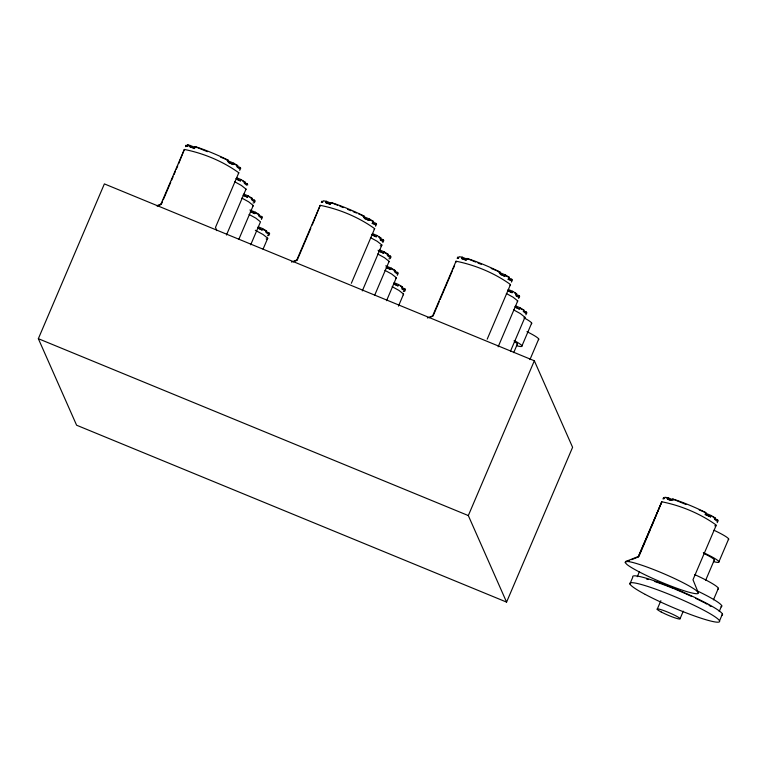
<?xml version="1.0" encoding="UTF-8"?>
<svg xmlns="http://www.w3.org/2000/svg" width="767" height="767" viewBox="0 0 767 767"><rect width="100%" height="100%" fill="white"/><g stroke="black" fill="none" stroke-linecap="round" stroke-linejoin="round"><path stroke-width="1.15" d="M38.35 338.688L104.379 183.898L534.34 360.778L572.594 447.305L506.575 602.105L76.604 425.215L38.35 338.688L468.321 515.568L506.575 602.105M157.456 205.978L160.715 204.636L184.339 149.45C203.562 153.247 222.871 161.329 238.796 172.767L215.489 227.396L216.812 230.618M161.425 204.108L162.364 201.922M163.294 199.736L170.753 182.258M171.683 180.072L173.083 176.793M174.013 174.608L175.413 171.329M176.343 169.143L177.743 165.864M178.673 163.678L184.339 149.45M196.074 147.686L188.557 144.963L187.426 144.925L186.841 146.296L185.489 146.631L186.065 145.26L186.208 146.018M194.387 148.597L189.957 146.775L190.542 145.414M227.07 160.437L233.714 163.17L233.139 164.541L227.761 161.674L228.345 160.313L225.345 158.798A29.875 3.279 23.1 0 0 197.905 147.504L195.211 146.679L194.626 148.05L189.957 146.775M233.714 163.17L237.703 165.614L237.118 166.976L239.438 168.826L240.023 167.455L236.715 166.103M237.051 179.536L240.368 180.897L240.953 179.536L236.524 177.714M240.953 179.536L244.932 181.971L244.347 183.342L246.677 185.183L247.252 183.821L243.954 182.46M226.457 235.018L246.025 189.123L241.375 185.432L234.616 181.721M243.177 195.441L247.597 197.263L248.182 195.892L243.753 194.07M248.182 195.892L252.17 198.337L251.586 199.698L253.906 201.548L254.491 200.177L251.183 198.826M238.815 239.362L253.263 205.489L248.613 201.788L241.845 198.078M250.406 211.797L254.836 213.619L255.421 212.258L249.879 209.976M258.421 215.182L261.72 216.543L261.135 217.905L258.815 216.064L259.399 214.693L255.421 212.258M250.704 244.798L260.492 221.845L255.842 218.154L249.083 214.444M257.635 228.163L262.065 229.985L262.65 228.614L258.22 226.792M262.65 228.614L266.638 231.059L266.053 232.42L268.373 234.271L268.958 232.9L265.65 231.548M263.071 249.131L267.731 238.211L263.071 234.51L255.315 230.292M293.31 261.863L296.57 260.521L320.194 205.335C339.417 209.142 358.726 217.214 374.651 228.652L351.344 283.282M297.28 259.994L310.798 228.307M312.198 225.028L320.194 205.335M330.241 204.492L325.812 202.67L326.397 201.299L330.826 203.121M362.925 216.332L369.569 219.065L368.985 220.426L363.606 217.56L364.191 216.198L361.199 214.683A29.875 3.279 23.1 0 0 333.75 203.389L331.066 202.565L330.481 203.936L325.812 202.67M369.569 219.065L373.548 221.5L372.973 222.861L375.293 224.712L375.878 223.35L372.57 221.989M372.896 235.421L376.223 236.782L376.798 235.421L372.378 233.599M376.798 235.421L380.787 237.856L380.202 239.227L382.522 241.078L383.107 239.707L379.799 238.345M362.302 290.904L381.88 245.018L377.23 241.317L370.461 237.607M379.023 251.327L383.452 253.148L384.037 251.777L379.607 249.956M384.037 251.777L388.016 254.222L387.44 255.584L389.761 257.434L390.336 256.073L387.038 254.711M374.67 295.247L389.118 261.374L384.459 257.674L377.7 253.963M386.261 267.683L390.691 269.505L391.266 268.143L385.734 265.861M391.266 268.143L395.254 270.578L394.669 271.949L396.99 273.79L397.574 272.429L394.267 271.067M386.558 300.683L396.347 277.731L391.697 274.04L384.929 270.329M394.602 284.499L397.92 285.87L398.504 284.499L394.075 282.678M398.504 284.499L402.483 286.944L401.898 288.306L404.228 290.156L404.803 288.785L401.505 287.433M398.457 306.11L403.576 294.097L398.926 290.396L392.167 286.685M487.198 339.177L510.496 284.538C494.581 273.1 475.272 265.027 456.039 261.221L432.415 316.416L432.741 315.851L427.372 317.979M433.134 315.879L439.194 301.68M440.124 299.494L452.242 271.087M453.172 268.901L454.572 265.622M466.096 260.377L461.667 258.556L462.242 257.185L467.784 259.467M498.78 272.218L505.424 274.95L504.839 276.312L499.461 273.445L500.046 272.084L497.054 270.569A29.875 3.279 23.1 0 0 469.605 259.275L466.921 258.45L466.336 259.821L461.667 258.556M505.424 274.95L509.403 277.386L508.818 278.757L511.138 280.597L511.723 279.236L508.425 277.875M508.751 291.307L512.068 292.678L512.653 291.307L508.224 289.485M512.653 291.307L516.642 293.751L516.057 295.113L518.377 296.963L518.962 295.592L515.654 294.24M498.157 346.789L517.735 300.904L513.085 297.203L506.316 293.493M518.962 295.592L519.671 296.35L518.655 298.459M515.98 307.672L519.307 309.034L519.892 307.672L515.462 305.851M519.892 307.672L523.871 310.108L523.286 311.479L525.606 313.32L526.191 311.958L523.986 311.047M510.515 351.133L524.964 317.26L520.314 313.559L513.554 309.849M513.698 352.647L517.399 343.98M521.972 345.859L531.684 323.099M529.939 359.618L538.722 339.024M468.321 515.568L534.34 360.778M631.692 559.651L638.211 556.986L661.835 501.791C681.058 505.597 700.367 513.669 716.292 525.107L692.984 579.747L698.248 592.613M638.211 556.986L661.835 501.791M638.921 556.449L650.109 530.227M651.039 528.041L661.509 502.347M629.88 583.975L632.794 577.148A48.8 5.359 23.1 0 1 680.348 590.926A48.8 5.359 23.1 0 1 721.737 615.239M670.78 500.487L667.453 499.125L668.038 497.754L673.57 500.036M637.291 576.698L639.371 571.818M705.678 513.238L711.21 515.52L710.625 516.881L705.256 514.015L705.832 512.653L702.84 511.138A29.875 3.279 23.1 0 0 675.391 499.844L672.707 499.029L672.122 500.391L667.453 499.125M657.204 609.266L660.866 600.705M711.21 515.52L715.199 517.955L714.614 519.326L716.934 521.167L717.519 519.805L714.211 518.444M680.08 618.681L683.272 611.184M705.582 580.456L714.365 559.862M718.938 561.741L728.65 538.98M713.454 599.823L718.382 588.27M719.206 611.548L721.699 605.69M719.532 620.858L722.447 614.022M160.715 204.636L161.032 204.08L156.736 205.777M238.364 173.515L238.796 172.767M245.603 189.871L246.025 189.123M252.832 206.237L253.263 205.489M267.731 238.211L267.3 238.959L266.159 238.92M296.57 260.521L296.887 259.965L291.518 262.084M374.219 229.4L374.651 228.652M381.88 245.018L381.448 245.756L380.317 245.728M388.687 262.122L389.118 261.374M395.916 278.479L396.347 277.731M403.154 294.844L403.576 294.097M456.039 261.221L455.972 262.343M510.065 285.286L510.496 284.538M517.303 301.652L517.735 300.904M524.532 318.008L524.964 317.26M625.642 561.521L625.067 562.508L626.994 564.531A39.836 4.372 23.1 0 0 684.778 590.973A39.836 4.372 23.1 0 0 680.521 581.415A39.836 4.372 23.1 0 0 625.642 561.521L638.528 556.42M239.716 170.332L240.742 168.213L240.023 167.455M247.751 184.952L247.252 183.821M261.422 219.41L262.439 217.301L261.72 216.543M375.571 226.217L376.587 224.108L375.878 223.35M382.81 242.573L383.826 240.464L383.107 239.707M397.268 275.295L398.294 273.186L397.574 272.429M511.426 282.103L512.442 279.993L511.723 279.236M525.894 314.825L526.91 312.715L526.191 311.958M717.212 522.672L718.238 520.563L717.519 519.805M429.156 317.749L431.332 316.857M626.265 561.875L629.525 560.543M714.729 525.817L715.86 525.855M253.052 203.006L254.404 202.68L255.21 200.935L254.491 200.177M267.51 235.728L268.872 235.392L269.668 233.657L268.958 232.9M388.898 258.901L390.259 258.565L391.055 256.82L390.336 256.073M403.365 291.623L404.727 291.287L405.522 289.543L404.803 288.785M326.397 201.299L323.271 200.82L322.696 202.181L321.335 202.517L321.919 201.155L322.418 202.277M462.242 257.185L459.126 256.705L458.541 258.067L457.19 258.402L457.774 257.041L458.273 258.163M668.038 497.754L664.922 497.275L664.337 498.636L662.976 498.972L663.56 497.61L663.704 498.358M195.211 146.679L207.358 151.674M220.608 157.13L228.345 160.313M331.066 202.565L337.691 205.297M339.896 206.198L343.213 207.569M347.633 209.381L350.941 210.743M353.146 211.654L356.463 213.015M358.668 213.926L364.191 216.198M466.921 258.45L475.751 262.093M477.956 262.995L481.273 264.356M491.206 268.45L500.046 272.084M187.426 144.925L190.705 146.276M234.424 164.263L237.703 165.614M370.269 220.148L373.548 221.5M506.124 276.034L509.403 277.386M228.71 162.719L233.139 164.541M364.555 218.605L368.985 220.426M500.41 274.49L504.839 276.312M185.959 145.452L188.049 146.315M371.985 223.35L375.293 224.712M507.84 279.246L511.138 280.597M242.746 181.07L244.932 181.971M378.601 236.965L380.787 237.856M514.456 292.85L516.642 293.751M516.153 295.362L519.46 296.724M380.327 240.167L382.522 241.078M516.172 296.052L518.377 296.963M249.984 197.435L252.17 198.337M383.644 252.42L388.016 254.222M519.499 308.305L523.871 310.108M253.935 212.449L258.306 214.242M391.975 269.236L395.254 270.578M262.266 229.256L266.638 231.059M400.297 286.043L402.483 286.944M402.023 289.245L404.228 290.156M672.707 499.029L685.957 504.475M699.207 509.93L705.832 512.653M666.015 497.725L669.294 499.068M713.013 517.054L715.199 517.955M705.094 514.609L710.625 516.881M507.696 290.319L512.068 292.678M514.925 306.675L519.307 309.034M371.842 234.424L376.223 236.782M378.073 250.282L383.452 253.148M235.987 178.538L240.368 180.897M243.225 194.904L247.597 197.263M386.309 267.146L390.691 269.505M393.538 283.512L397.92 285.87M250.454 211.261L254.836 213.619M257.693 227.626L262.065 229.985M526.958 331.689A24.899 2.732 23.1 0 1 538.357 339.637M523.851 317.768A24.899 2.732 23.1 0 1 531.32 323.712M514.139 340.538A24.899 2.732 23.1 0 1 516.412 345.677M514.302 341.516A19.923 2.186 23.1 0 1 517.111 344.479M694.509 574.512A34.86 3.825 23.1 0 1 717.874 589.142M713.991 530.256A24.899 2.732 23.1 0 1 728.286 539.604M703.339 552.576A24.899 2.732 23.1 0 1 713.377 561.559M646.466 578.98A44.822 4.918 23.1 0 1 648.297 579.497M654.529 581.453A44.822 4.918 23.1 0 1 673.656 588.605M674.73 589.037A44.822 4.918 23.1 0 1 684.423 593.179M685.477 593.648A44.822 4.918 23.1 0 1 691.729 596.496M695.698 598.385A44.822 4.918 23.1 0 1 703.77 602.45M704.681 602.929A44.822 4.918 23.1 0 1 706.934 604.147M709.034 605.326A44.822 4.918 23.1 0 1 710.942 606.448M696.657 590.619A44.822 4.918 23.1 0 1 721.047 606.812M704.106 553.582A19.923 2.186 23.1 0 1 714.077 560.361M661.125 611.932A12.445 1.361 23.1 0 0 679.898 618.988A12.445 1.361 23.1 0 0 664.903 611.002A12.445 1.361 23.1 0 0 661.125 611.932M645.239 594.415A48.8 5.359 23.1 0 0 718.823 622.075A48.8 5.359 23.1 0 0 660.061 590.763A48.8 5.359 23.1 0 0 645.239 594.415"/></g></svg>
